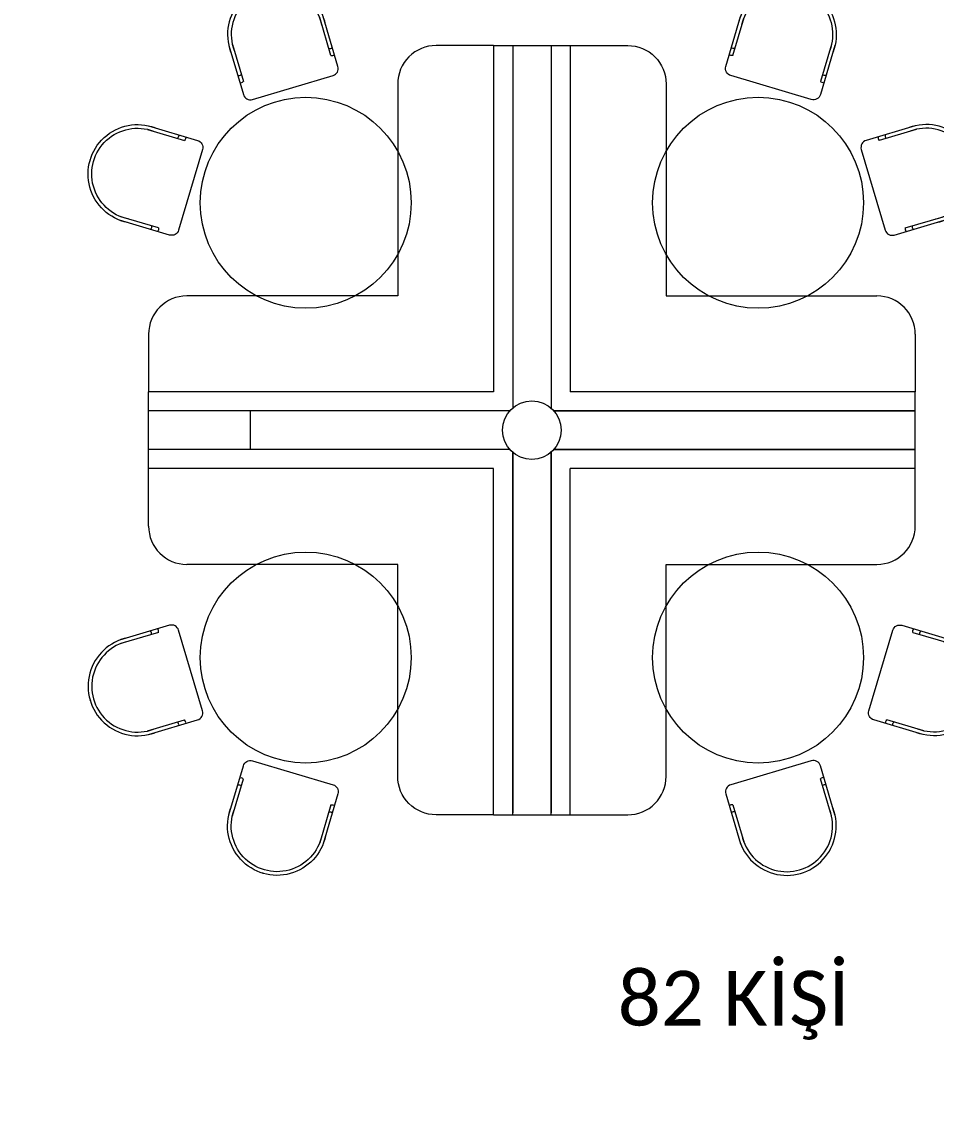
# Model space of a CAD drawing. Header units: centimetres. Extents: x -72470 to -43129, y -18750 to -16337.
# Drawn here: x -64151 to -63674, y -17680 to -17107 of the extents above; entities that cross this region are included whole.
import ezdxf

# ---------------------------------------------------------------- set-up
doc = ezdxf.new("R2010")
doc.units = ezdxf.units.CM
doc.header["$MEASUREMENT"] = 0
doc.layers.add('11-021_500-BLOK B-str_zemin_kat$0$2DTARAMA1', color=253, linetype='Continuous')
doc.layers.add('Auto-Tefris', color=32, linetype='Continuous', lineweight=18)
doc.layers.add('TEFRIS', color=30, linetype='Continuous', lineweight=9)
doc.styles.get("Standard").update_dxf_attribs({"font": 'candara.ttf'})

# ---------------------------------------------------------------- blocks, each defined once
blk = doc.blocks.new('RT2')
at = {"layer": 'Auto-Tefris'}
for p, q in [((142.89, -17093.63), (114.98, -17118.61)), ((190.59, -17139.05), (150.31, -17094.04)), ((137.92, -17101.6), (116.81, -17120.49)), ((161.05, -17169.01), (181.71, -17150.52)), ((162.74, -17171.03), (190.18, -17146.47)), ((114.32, -17166.72), (114.35, -17166.76)), ((114.35, -17166.76), (114.32, -17166.72))]:
    blk.add_line(p, q, dxfattribs=at)
for centre, radius, start, end in [((146.39, -17097.54), 5.25, 41.83107, 131.83107), ((131.48, -17105.6), 2.58, 11.21615, 72.44598), ((135.4, -17102.1), 2.58, 11.21615, 72.44598), ((140.83, -17143.03), 35.56, 127.02225, 315.62583), ((140.83, -17143.03), 32.93, 127.02225, 315.62583), ((186.68, -17142.55), 5.25, 311.83107, 41.83107), ((180.94, -17152.98), 2.58, 11.21615, 72.44598), ((177.02, -17156.48), 2.58, 11.21615, 72.44598)]:
    blk.add_arc(centre, radius, start, end, dxfattribs=at)

msp = doc.modelspace()

# ---------------------------------------------------------------- hatches: boundary and pattern name
at = {"layer": '11-021_500-BLOK B-str_zemin_kat$0$2DTARAMA1'}
h = msp.add_hatch(dxfattribs=at)
h.set_pattern_fill('ANSI33', color=256, scale=100)
h.set_pattern_definition([(45, (-421164.15, -192690.207), (-17.6776695, 17.6776695), []), (45, (-421146.472, -192690.207), (-17.6776695, 17.6776695), [12.5, -6.25])])
edge = h.paths.add_edge_path()
edge.add_arc((-61102.81, -17219.44), 40, 0, 360)
edge = h.paths.add_edge_path()
edge.add_arc((-61942.81, -17219.44), 40, 0, 360)
edge = h.paths.add_edge_path()
edge.add_arc((-62782.81, -17219.44), 40, 0, 360)
edge = h.paths.add_edge_path()
edge.add_arc((-63622.81, -17219.44), 40, 0, 360)
h.paths.add_polyline_path([(-62490.34, -17053.77), (-62316.58, -17053.77), (-62316.58, -17007.82), (-62490.34, -17007.82)], flags=9)
h.paths.add_polyline_path([(-61637.13, -17053.8), (-61463.37, -17053.8), (-61463.37, -17007.82), (-61637.13, -17007.82)], flags=9)
h.paths.add_polyline_path([(-63330.35, -17053.8), (-63175.23, -17053.8), (-63175.23, -17007.82), (-63330.35, -17007.82)], flags=9)
edge = h.paths.add_edge_path()
edge.add_arc((-64462.81, -17219.44), 40, 0, 360)
edge = h.paths.add_edge_path()
edge.add_arc((-62782.81, -18059.44), 40, 0, 360)
edge = h.paths.add_edge_path()
edge.add_arc((-61942.81, -18059.44), 40, 0, 360)
edge = h.paths.add_edge_path()
edge.add_arc((-61102.81, -18059.44), 40, 0, 360)

# ---------------------------------------------------------------- linework, layer by layer
at = {"layer": 'TEFRIS', "color": 0, "linetype": 'Continuous'}
for p, q in [((-63954.5, -17249.5), (-64064.5, -17249.5)), ((-63814.5, -17249.5), (-63704.5, -17249.5)), ((-64084.5, -17269.5), (-64084.5, -17299.5)), ((-63684.5, -17269.5), (-63684.5, -17299.5)), ((-63904.5, -17299.5), (-64084.5, -17299.5)), ((-64084.5, -17369.5), (-64084.5, -17299.5)), ((-63684.5, -17299.5), (-63864.5, -17299.5)), ((-63684.5, -17369.5), (-63684.5, -17299.5)), ((-63896.05, -17309.5), (-64084.5, -17309.5)), ((-64031.5, -17309.5), (-64031.5, -17329.5)), ((-63684.5, -17309.5), (-63872.95, -17309.5)), ((-63896.05, -17329.5), (-64084.5, -17329.5)), ((-63684.5, -17329.5), (-63872.95, -17329.5)), ((-63904.5, -17339.5), (-64084.5, -17339.5)), ((-63684.5, -17339.5), (-63864.5, -17339.5)), ((-63954.5, -17389.5), (-64064.5, -17389.5)), ((-63814.5, -17389.5), (-63704.5, -17389.5))]:
    msp.add_line(p, q, dxfattribs=at)
for points in [[(-63904.5, -17118.94), (-63934.5, -17118.94, 0.414214), (-63954.5, -17138.94), (-63954.5, -17249.5)], [(-63904.5, -17118.94), (-63834.5, -17118.94, -0.414214), (-63814.5, -17138.94), (-63814.5, -17249.5)], [(-63904.5, -17520.06), (-63934.5, -17520.06, -0.414214), (-63954.5, -17500.06), (-63954.5, -17389.5)], [(-63904.5, -17520.06), (-63834.5, -17520.06, 0.414214), (-63814.5, -17500.06), (-63814.5, -17389.5)]]:
    msp.add_lwpolyline(points, format="xyb", dxfattribs=at)
for points in [[(-63904.5, -17118.94), (-63904.5, -17299.5)], [(-63894.5, -17118.94), (-63894.5, -17307.95)], [(-63874.5, -17118.94), (-63874.5, -17307.95)], [(-63864.5, -17118.94), (-63864.5, -17299.5)], [(-63872.95, -17309.5), (-63684.5, -17309.5)], [(-63894.5, -17331.05), (-63894.5, -17518.94)], [(-63894.5, -17520.06), (-63894.5, -17331.05)], [(-63874.5, -17331.05), (-63874.5, -17518.94)], [(-63874.5, -17520.06), (-63874.5, -17331.05)], [(-63872.95, -17329.5), (-63684.5, -17329.5)], [(-63904.5, -17520.06), (-63904.5, -17339.5)], [(-63864.5, -17520.06), (-63864.5, -17339.5)]]:
    msp.add_lwpolyline(points, dxfattribs=at)
for centre, radius in [((-64002.5, -17200.94), 55), ((-63766.5, -17200.94), 55), ((-63884.5, -17319.5), 15.28), ((-64002.5, -17438.06), 55), ((-63766.5, -17438.06), 55)]:
    msp.add_circle(centre, radius, dxfattribs=at)
for centre, start, end in [((-64064.5, -17269.5), 90, 180), ((-63704.5, -17269.5), 0, 90), ((-64064.5, -17369.5), 180, 270), ((-63704.5, -17369.5), 270, 0)]:
    msp.add_arc(centre, 20, start, end, dxfattribs=at)

# ---------------------------------------------------------------- block references
at = {"layer": 'TEFRIS', "color": 0, "linetype": 'Continuous', "yscale": 0.7260000000000009, "zscale": 0.7260000000000009}
for p, xscale, rotation in [((-52720.21, -22336.37), 0.7260000000000009, 244.7163464174161), ((-75048.8, -22336.37), -0.7260000000000009, 115.2836535825839), ((-58867.07, -28483.23), -0.7260000000000009, 205.2836535825311), ((-68901.94, -28483.23), 0.7260000000000009, 154.7163464174161), ((-58867.07, -6155.77), 0.7260000000000009, 334.716346417469), ((-68897.94, -6155.77), -0.7260000000000009, 25.28365358258382), ((-52720.21, -12302.63), -0.7260000000000009, 295.2836535825839), ((-75048.8, -12302.63), 0.7260000000000009, 64.7163464174161)]:
    msp.add_blockref('RT2', p, dxfattribs=dict(at, xscale=xscale, rotation=rotation))

# ---------------------------------------------------------------- texts
at = {"layer": 'TEFRIS', "color": 0, "linetype": 'Continuous', "insert": (-63839.73, -17601.42), "char_height": 28.529, "attachment_point": 1}
msp.add_mtext_dynamic_manual_height_columns('82 KİŞİ ', width=188, gutter_width=570.58, heights=[0], dxfattribs=at)

doc.saveas('drawing.dxf')
